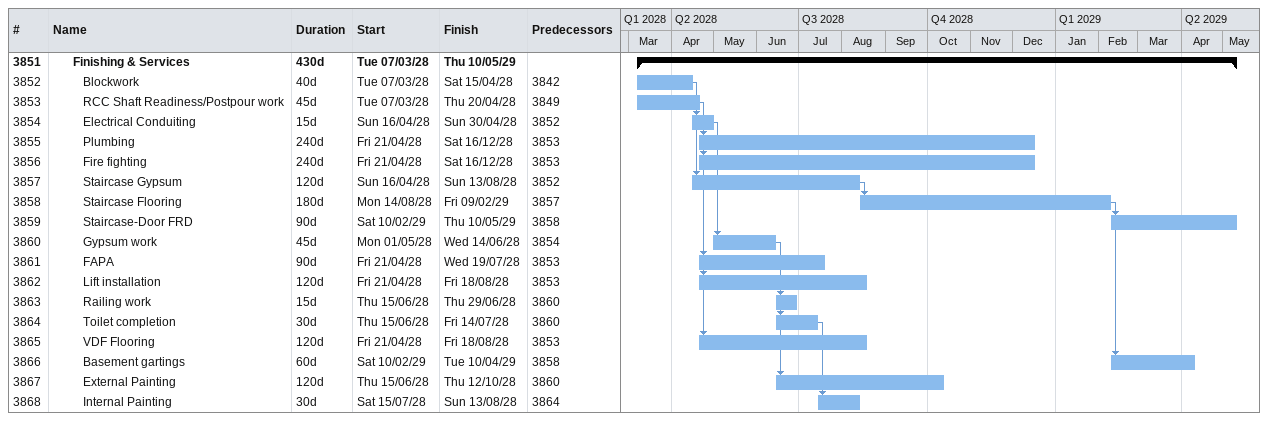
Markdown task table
| ID | Level | Task | Duration | Start | Finish | Predecessors |
|---|---|---|---|---|---|---|
| 3851 | 3 | **Finishing & Services** | 430d | 2028-03-07 | 2029-05-10 |  |
| 3852 | 4 | Blockwork | 40d | 2028-03-07 | 2028-04-15 | 3842 |
| 3853 | 4 | RCC Shaft Readiness/Postpour work | 45d | 2028-03-07 | 2028-04-20 | 3849 |
| 3854 | 4 | Electrical Conduiting | 15d | 2028-04-16 | 2028-04-30 | 3852 |
| 3855 | 4 | Plumbing | 240d | 2028-04-21 | 2028-12-16 | 3853 |
| 3856 | 4 | Fire fighting | 240d | 2028-04-21 | 2028-12-16 | 3853 |
| 3857 | 4 | Staircase Gypsum | 120d | 2028-04-16 | 2028-08-13 | 3852 |
| 3858 | 4 | Staircase Flooring | 180d | 2028-08-14 | 2029-02-09 | 3857 |
| 3859 | 4 | Staircase-Door FRD | 90d | 2029-02-10 | 2029-05-10 | 3858 |
| 3860 | 4 | Gypsum work | 45d | 2028-05-01 | 2028-06-14 | 3854 |
| 3861 | 4 | FAPA | 90d | 2028-04-21 | 2028-07-19 | 3853 |
| 3862 | 4 | Lift installation | 120d | 2028-04-21 | 2028-08-18 | 3853 |
| 3863 | 4 | Railing work | 15d | 2028-06-15 | 2028-06-29 | 3860 |
| 3864 | 4 | Toilet completion | 30d | 2028-06-15 | 2028-07-14 | 3860 |
| 3865 | 4 | VDF Flooring | 120d | 2028-04-21 | 2028-08-18 | 3853 |
| 3866 | 4 | Basement gartings | 60d | 2029-02-10 | 2029-04-10 | 3858 |
| 3867 | 4 | External Painting | 120d | 2028-06-15 | 2028-10-12 | 3860 |
| 3868 | 4 | Internal Painting | 30d | 2028-07-15 | 2028-08-13 | 3864 |
